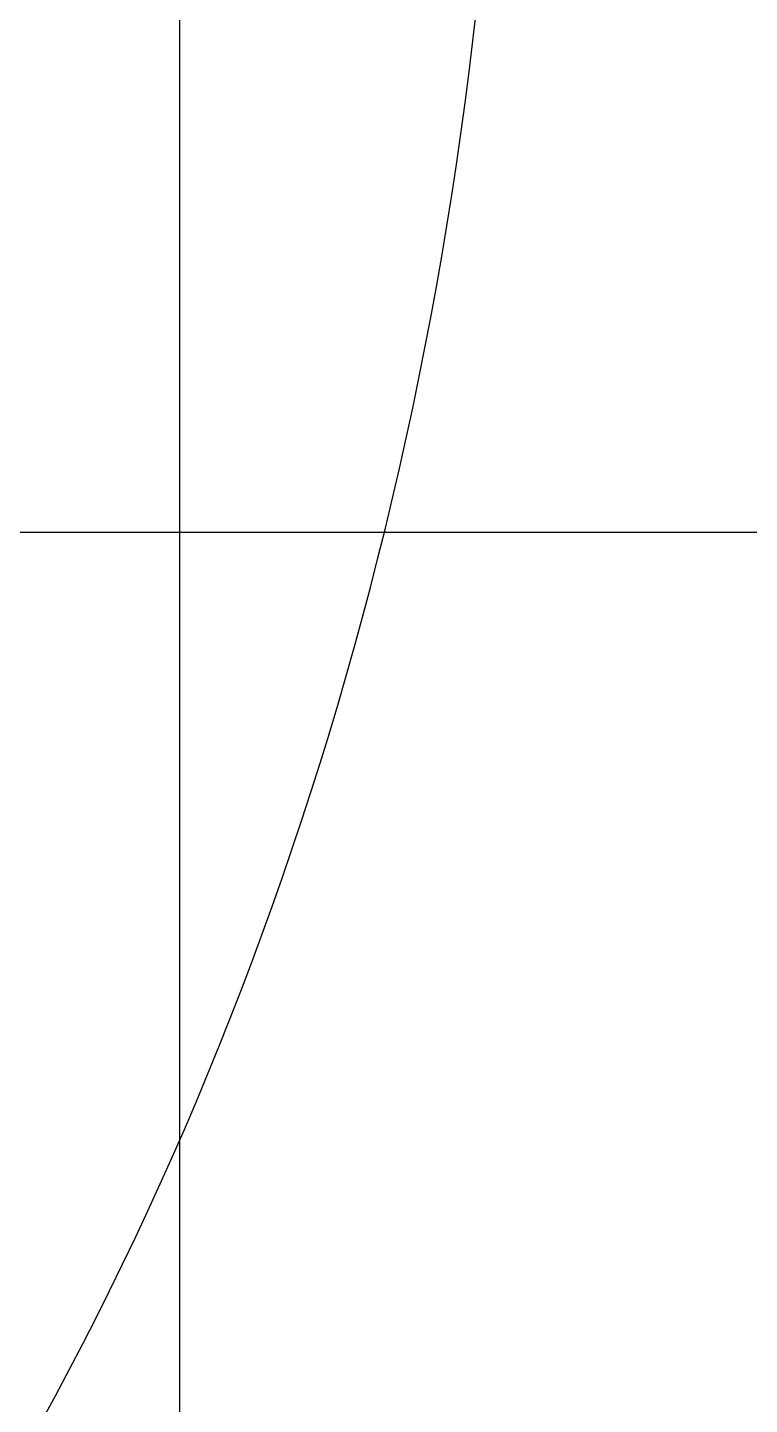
# Model space of a CAD drawing. Header units: millimetres. Extents: x 615730 to 2792744, y 139412 to 597571.
# Drawn here: x 1471291 to 1471654, y 234047 to 234739 of the extents above; entities that cross this region are included whole.
import ezdxf

# ---------------------------------------------------------------- set-up
doc = ezdxf.new("R2010")
doc.units = ezdxf.units.MM
doc.header["$MEASUREMENT"] = 0
doc.layers.add('HACH', color=250, linetype='Continuous')
doc.layers.add('NOITHAT', color=144, linetype='Continuous')

# ---------------------------------------------------------------- blocks, each defined once
blk = doc.blocks.new('A$C21B80CA2')
at = {"layer": 'NOITHAT'}
blk.add_ellipse((336.29, 1357), major_axis=(0, 401.18), ratio=0.768573, start_param=3.739173, end_param=8.827198, dxfattribs=at)

msp = doc.modelspace()

# ---------------------------------------------------------------- hatches: boundary and pattern name
at = {"layer": 'HACH'}
h = msp.add_hatch(dxfattribs=at)
h.set_pattern_fill('NET', color=256, scale=4800, style=0)
h.set_pattern_definition([(0, (600767.4, -1315.2), (1e-13, 600), []), (90, (600767.4, -1315.2), (-600, 2e-13), [])])
h.paths.add_polyline_path([(1468484.22, 229879.43), (1472964.29, 229879.43), (1472964.29, 233139.36, 0.02096), (1472865.69, 233134.82, -1.91883), (1472859.23, 233163.69, -0.108755), (1472943.01, 233178, 0.002445), (1472964.29, 233177.77), (1472964.29, 237079.34), (1468484.22, 237079.34)])
h.paths.add_polyline_path([(1476084.28, 229879.43), (1476484.22, 229879.43), (1476484.22, 237079.34), (1476084.28, 237079.34)])
h.paths.add_polyline_path([(1480884.22, 237079.39), (1480404.28, 237079.38), (1480404.28, 229879.43), (1480884.22, 229879.43)])
h.paths.add_polyline_path([(1476884.22, 229879.43), (1477284.28, 229879.43), (1477284.28, 233139.36, 0.02096), (1477185.68, 233134.82, -1.91883), (1477179.22, 233163.69, -0.108755), (1477263, 233178, 0.002445), (1477284.28, 233177.77), (1477284.28, 237079.34), (1476884.22, 237079.34)])

# ---------------------------------------------------------------- block references
at = {"layer": 'NOITHAT', "xscale": 4, "yscale": 4, "zscale": 4}
msp.add_blockref('A$C21B80CA2', (1468950.59, 229545.43), dxfattribs=at)

doc.saveas('drawing.dxf')
